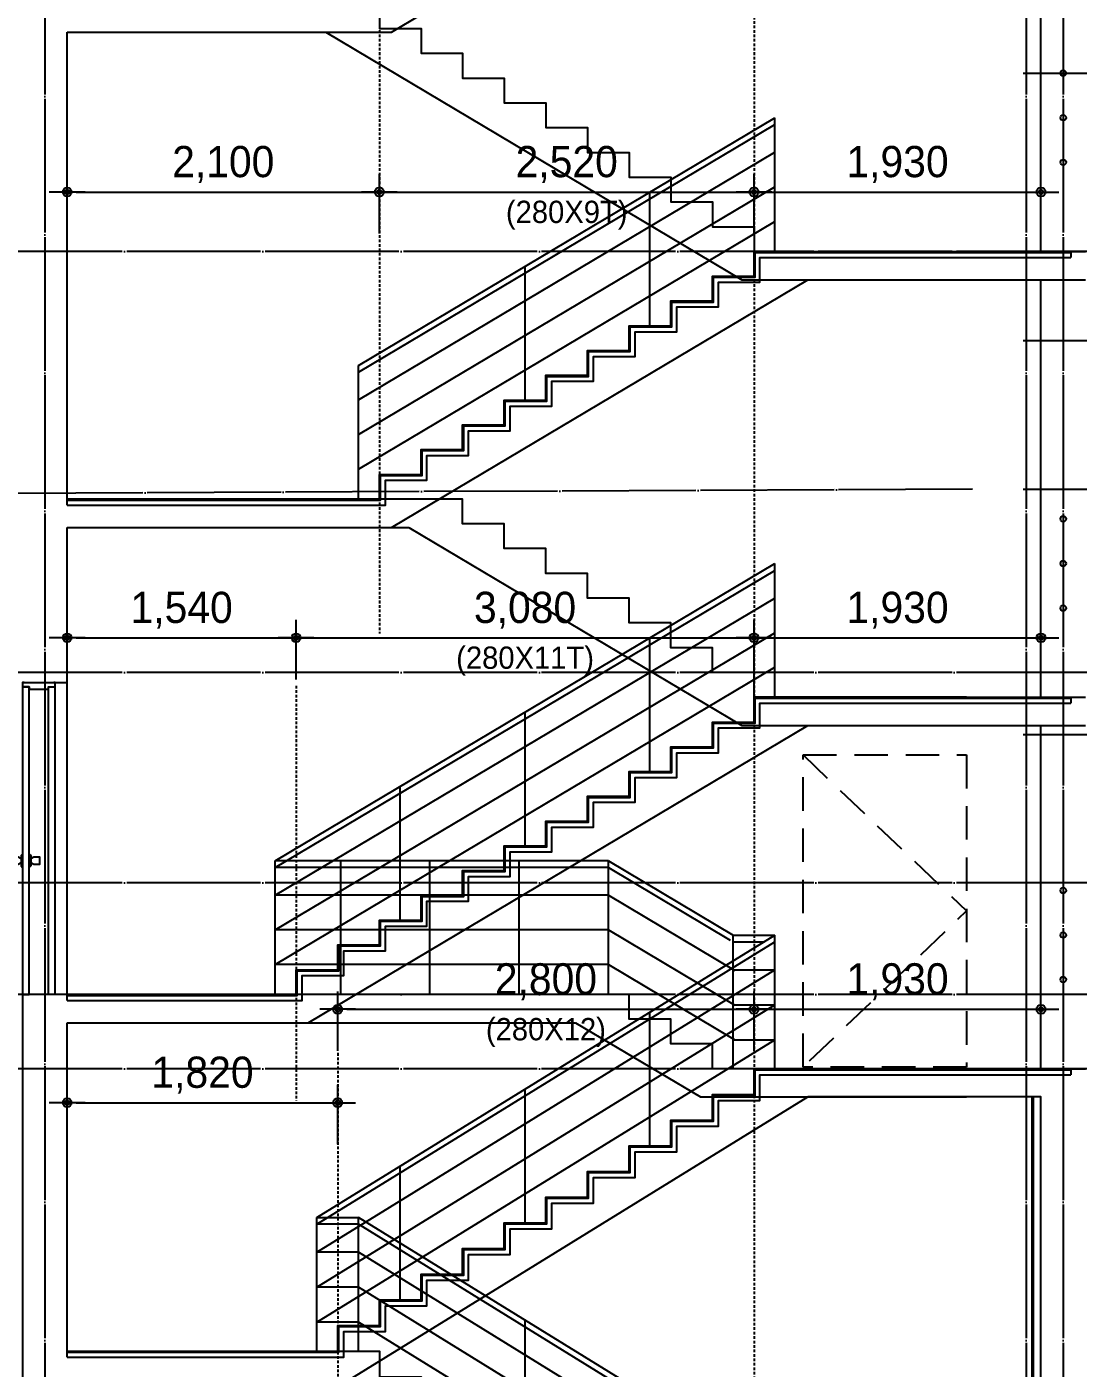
# Model space of a CAD drawing. Header units: millimetres. Extents: x 11948722 to 13111668, y -10771712 to -10232988.
# Drawn here: x 12782033 to 12789105, y -10494219 to -10485192 of the extents above; entities that cross this region are included whole.
import ezdxf

# ---------------------------------------------------------------- set-up
doc = ezdxf.new("R2010")
doc.units = ezdxf.units.MM
doc.header["$LTSCALE"] = 150
doc.header["$MEASUREMENT"] = 0
for name, pattern in [('CEN', [6.2, 6, -0.1, 0, -0.1]), ('HID', [2.3, 1.5, -0.8]), ('HIDDEN', [2, 1, -1]), ('Xref-계단단면도$0$H', [1, 0.6, -0.4])]:
    doc.linetypes.add(name, pattern=pattern)
doc.layers.get('0').update_dxf_attribs({"linetype": 'CONTINUOUS'})
doc.layers.get('Defpoints').update_dxf_attribs({"color": 117, "linetype": 'CONTINUOUS'})
for name, color, linetype in [('A-DOOR', 4, 'CONTINUOUS'), ('A-ELE-8', 8, 'CONTINUOUS'), ('A-중심선', 10, 'CEN'), ('CON-C', 2, 'CONTINUOUS'), ('ELE-8', 8, 'CONTINUOUS'), ('HID', 4, 'HIDDEN'), ('Xref-계단단면도$0$3 dim0', 7, 'CONTINUOUS'), ('Xref-계단단면도$0$A-CEIL', 6, 'CONTINUOUS'), ('Xref-계단단면도$0$A-DIM', 7, 'CONTINUOUS')]:
    doc.layers.add(name, color=color, linetype=linetype)
doc.styles.add('Xref-계단단면도$0$나눔고딕 Se', font='')
doc.styles.get('Xref-계단단면도$0$나눔고딕 Se').set_extended_font_data('Dotum')
doc.dimstyles.new('Xref-계단단면도$0$A1-100', dxfattribs={"dimtxt": 3, "dimasz": 1, "dimexe": 2, "dimexo": 2, "dimgap": 1, "dimtad": 1, "dimdec": 0, "dimzin": 12, "dimdsep": 46, "dimlunit": 6, "dimtxsty": 'Xref-계단단면도$0$나눔고딕 Se', "dimblk1": 'Xref-계단단면도$0$DIMDOT', "dimblk2": 'Xref-계단단면도$0$DIMDOT', "dimsah": 1, "dimcen": -1, "dimdle": 2, "dimclrd": 256, "dimclre": 256, "dimclrt": 3, "dimadec": 0, "dimazin": 0, "dimtfac": 1, "dimtdec": 0, "dimtix": 1, "dimtmove": 2, "dimatfit": 3, "dimldrblk": 'Xref-계단단면도$0$DIMDOT', "dimfxl": 1, "dimtvp": 1, "dimtolj": 1, "dimtzin": 12, "dimlwd": -1, "dimlwe": -1, "dimarcsym": 0})

# ---------------------------------------------------------------- blocks, each defined once
blk = doc.blocks.new('*U136')
at = {"layer": 'A-DOOR'}
for p, q in [((-200, 0), (-200, 2070)), ((-155, 0), (-155, 2055)), ((-200, 0), (-25, 0))]:
    blk.add_line(p, q, dxfattribs=at)
for points in [[(10, 2100), (20, 2100), (20, 2070), (-25, 2070), (-25, 2055), (-155, 2055), (-155, 2070), (-200, 2070), (-200, 2100), (-190, 2100)], [(-35, 915), (-55, 925), (-95, 925), (-95, 875), (-55, 875), (-35, 885)], [(-25, 945), (-35, 935), (-35, 865), (-25, 855)], [(20, 945), (30, 935), (30, 865), (20, 855)], [(30, 885), (50, 875), (90, 875), (90, 925), (50, 925), (30, 915)]]:
    blk.add_lwpolyline(points, dxfattribs=at)
blk.add_lwpolyline([(20, 0), (-25, 0), (-25, 2070), (20, 2070)], close=True, dxfattribs=at)
blk = doc.blocks.new('Xref-계단단면도$0$DIMDOT')
at = {"color": 0}
blk.add_line((-2, 0), (2, 0), dxfattribs=at)
for radius in [0.5, 0.25]:
    blk.add_circle((0, 0), radius, dxfattribs=at)
blk = doc.blocks.new('*D1107')
at = {"layer": 'Defpoints', "color": 0, "lineweight": -3, "ltscale": 1200}
for p in [(12784404.7, -10486303.5), (12782304.7, -10486703.5), (12784404.7, -10486703.5)]:
    blk.add_point(p, dxfattribs=at)
at = {"layer": 'Xref-계단단면도$0$3 dim0'}
for p, q in [((12782304.7, -10486583.5), (12782304.7, -10486183.5)), ((12784404.7, -10486583.5), (12784404.7, -10486183.5)), ((12782364.7, -10486303.5), (12784344.7, -10486303.5))]:
    blk.add_line(p, q, dxfattribs=at)
at = {"layer": 'Xref-계단단면도$0$3 dim0', "ltscale": 1200, "xscale": 60, "yscale": 60, "zscale": 60, "rotation": 180}
blk.add_blockref('Xref-계단단면도$0$DIMDOT', (12782304.7, -10486303.5), dxfattribs=at)
at = {"layer": 'Xref-계단단면도$0$3 dim0', "ltscale": 1200, "xscale": 60, "yscale": 60, "zscale": 60}
blk.add_blockref('Xref-계단단면도$0$DIMDOT', (12784404.7, -10486303.5), dxfattribs=at)
at = {"layer": 'Xref-계단단면도$0$3 dim0', "color": 3, "ltscale": 1200, "insert": (12783354.7, -10486118.2), "char_height": 210, "attachment_point": 5, "style": 'Xref-계단단면도$0$나눔고딕 Se'}
blk.add_mtext('\\A1;2,100', dxfattribs=at)
blk = doc.blocks.new('*D1108')
at = {"layer": 'Defpoints', "color": 0, "lineweight": -3, "ltscale": 1200}
for p in [(12786924.7, -10486303.5), (12784404.7, -10486703.5), (12786924.7, -10486703.5)]:
    blk.add_point(p, dxfattribs=at)
at = {"layer": 'Xref-계단단면도$0$3 dim0'}
for p, q in [((12784404.7, -10486583.5), (12784404.7, -10486183.5)), ((12786924.7, -10486583.5), (12786924.7, -10486183.5)), ((12784464.7, -10486303.5), (12786864.7, -10486303.5))]:
    blk.add_line(p, q, dxfattribs=at)
at = {"layer": 'Xref-계단단면도$0$3 dim0', "ltscale": 1200, "xscale": 60, "yscale": 60, "zscale": 60, "rotation": 180}
blk.add_blockref('Xref-계단단면도$0$DIMDOT', (12784404.7, -10486303.5), dxfattribs=at)
at = {"layer": 'Xref-계단단면도$0$3 dim0', "ltscale": 1200, "xscale": 60, "yscale": 60, "zscale": 60}
blk.add_blockref('Xref-계단단면도$0$DIMDOT', (12786924.7, -10486303.5), dxfattribs=at)
at = {"layer": 'Xref-계단단면도$0$3 dim0', "color": 3, "ltscale": 1200, "char_height": 210, "attachment_point": 5, "style": 'Xref-계단단면도$0$나눔고딕 Se'}
for s, insert in [('\\A1;2,520', (12785664.7, -10486118.2)), ('\\H0.714286x;(280X9T)', (12785664.7, -10486459.7))]:
    blk.add_mtext(s, dxfattribs=dict(at, insert=insert))
blk = doc.blocks.new('*D1109')
at = {"layer": 'Defpoints', "color": 0, "lineweight": -3, "ltscale": 1200}
for p in [(12788854.7, -10486303.5), (12786924.7, -10486703.5), (12788854.7, -10486703.5)]:
    blk.add_point(p, dxfattribs=at)
at = {"layer": 'Xref-계단단면도$0$3 dim0'}
for p, q in [((12786924.7, -10486583.5), (12786924.7, -10486183.5)), ((12788854.7, -10486583.5), (12788854.7, -10486183.5)), ((12786984.7, -10486303.5), (12788794.7, -10486303.5))]:
    blk.add_line(p, q, dxfattribs=at)
at = {"layer": 'Xref-계단단면도$0$3 dim0', "ltscale": 1200, "xscale": 60, "yscale": 60, "zscale": 60, "rotation": 180}
blk.add_blockref('Xref-계단단면도$0$DIMDOT', (12786924.7, -10486303.5), dxfattribs=at)
at = {"layer": 'Xref-계단단면도$0$3 dim0', "ltscale": 1200, "xscale": 60, "yscale": 60, "zscale": 60}
blk.add_blockref('Xref-계단단면도$0$DIMDOT', (12788854.7, -10486303.5), dxfattribs=at)
at = {"layer": 'Xref-계단단면도$0$3 dim0', "color": 3, "ltscale": 1200, "insert": (12787889.7, -10486118.2), "char_height": 210, "attachment_point": 5, "style": 'Xref-계단단면도$0$나눔고딕 Se'}
blk.add_mtext('\\A1;1,930', dxfattribs=at)
blk = doc.blocks.new('*D1145')
at = {"layer": 'Defpoints', "color": 0, "lineweight": -3, "ltscale": 1200}
for p in [(12784124.7, -10492431.8), (12782304.7, -10492831.8), (12784124.7, -10492831.8)]:
    blk.add_point(p, dxfattribs=at)
at = {"layer": 'Xref-계단단면도$0$3 dim0'}
for p, q in [((12782304.7, -10492711.8), (12782304.7, -10492311.8)), ((12784124.7, -10492711.8), (12784124.7, -10492311.8)), ((12782364.7, -10492431.8), (12784064.7, -10492431.8))]:
    blk.add_line(p, q, dxfattribs=at)
at = {"layer": 'Xref-계단단면도$0$3 dim0', "ltscale": 1200, "xscale": 60, "yscale": 60, "zscale": 60, "rotation": 180}
blk.add_blockref('Xref-계단단면도$0$DIMDOT', (12782304.7, -10492431.8), dxfattribs=at)
at = {"layer": 'Xref-계단단면도$0$3 dim0', "ltscale": 1200, "xscale": 60, "yscale": 60, "zscale": 60}
blk.add_blockref('Xref-계단단면도$0$DIMDOT', (12784124.7, -10492431.8), dxfattribs=at)
at = {"layer": 'Xref-계단단면도$0$3 dim0', "color": 3, "ltscale": 1200, "insert": (12783214.7, -10492246.4), "char_height": 210, "attachment_point": 5, "style": 'Xref-계단단면도$0$나눔고딕 Se'}
blk.add_mtext('\\A1;1,820', dxfattribs=at)
blk = doc.blocks.new('*D1146')
at = {"layer": 'Defpoints', "color": 0, "lineweight": -3, "ltscale": 1200}
for p in [(12788854.7, -10491803.5), (12786924.7, -10492203.5), (12788854.7, -10492203.5)]:
    blk.add_point(p, dxfattribs=at)
at = {"layer": 'Xref-계단단면도$0$3 dim0'}
for p, q in [((12786924.7, -10492083.5), (12786924.7, -10491683.5)), ((12788854.7, -10492083.5), (12788854.7, -10491683.5)), ((12786984.7, -10491803.5), (12788794.7, -10491803.5))]:
    blk.add_line(p, q, dxfattribs=at)
at = {"layer": 'Xref-계단단면도$0$3 dim0', "ltscale": 1200, "xscale": 60, "yscale": 60, "zscale": 60, "rotation": 180}
blk.add_blockref('Xref-계단단면도$0$DIMDOT', (12786924.7, -10491803.5), dxfattribs=at)
at = {"layer": 'Xref-계단단면도$0$3 dim0', "ltscale": 1200, "xscale": 60, "yscale": 60, "zscale": 60}
blk.add_blockref('Xref-계단단면도$0$DIMDOT', (12788854.7, -10491803.5), dxfattribs=at)
at = {"layer": 'Xref-계단단면도$0$3 dim0', "color": 3, "ltscale": 1200, "insert": (12787889.7, -10491618.2), "char_height": 210, "attachment_point": 5, "style": 'Xref-계단단면도$0$나눔고딕 Se'}
blk.add_mtext('\\A1;1,930', dxfattribs=at)
blk = doc.blocks.new('*D1147')
at = {"layer": 'Defpoints', "color": 0, "lineweight": -3, "ltscale": 1200}
for p in [(12786924.7, -10491803.5), (12784124.7, -10492203.5), (12786924.7, -10492203.5)]:
    blk.add_point(p, dxfattribs=at)
at = {"layer": 'Xref-계단단면도$0$3 dim0'}
for p, q in [((12784124.7, -10492083.5), (12784124.7, -10491683.5)), ((12786924.7, -10492083.5), (12786924.7, -10491683.5)), ((12784184.7, -10491803.5), (12786864.7, -10491803.5))]:
    blk.add_line(p, q, dxfattribs=at)
at = {"layer": 'Xref-계단단면도$0$3 dim0', "ltscale": 1200, "xscale": 60, "yscale": 60, "zscale": 60, "rotation": 180}
blk.add_blockref('Xref-계단단면도$0$DIMDOT', (12784124.7, -10491803.5), dxfattribs=at)
at = {"layer": 'Xref-계단단면도$0$3 dim0', "ltscale": 1200, "xscale": 60, "yscale": 60, "zscale": 60}
blk.add_blockref('Xref-계단단면도$0$DIMDOT', (12786924.7, -10491803.5), dxfattribs=at)
at = {"layer": 'Xref-계단단면도$0$3 dim0', "color": 3, "ltscale": 1200, "char_height": 210, "attachment_point": 5, "style": 'Xref-계단단면도$0$나눔고딕 Se'}
for s, insert in [('\\A1;2,800', (12785524.7, -10491618.2)), ('\\H0.71429x;(280X12)', (12785524.7, -10491959.7))]:
    blk.add_mtext(s, dxfattribs=dict(at, insert=insert))
blk = doc.blocks.new('*D1148')
at = {"layer": 'Defpoints', "color": 0, "lineweight": -3, "ltscale": 1200}
for p in [(12786924.7, -10489303.5), (12783844.7, -10489703.5), (12786924.7, -10489703.5)]:
    blk.add_point(p, dxfattribs=at)
at = {"layer": 'Xref-계단단면도$0$3 dim0'}
for p, q in [((12783844.7, -10489583.5), (12783844.7, -10489183.5)), ((12786924.7, -10489583.5), (12786924.7, -10489183.5)), ((12783904.7, -10489303.5), (12786864.7, -10489303.5))]:
    blk.add_line(p, q, dxfattribs=at)
at = {"layer": 'Xref-계단단면도$0$3 dim0', "ltscale": 1200, "xscale": 60, "yscale": 60, "zscale": 60, "rotation": 180}
blk.add_blockref('Xref-계단단면도$0$DIMDOT', (12783844.7, -10489303.5), dxfattribs=at)
at = {"layer": 'Xref-계단단면도$0$3 dim0', "ltscale": 1200, "xscale": 60, "yscale": 60, "zscale": 60}
blk.add_blockref('Xref-계단단면도$0$DIMDOT', (12786924.7, -10489303.5), dxfattribs=at)
at = {"layer": 'Xref-계단단면도$0$3 dim0', "color": 3, "ltscale": 1200, "char_height": 210, "attachment_point": 5, "style": 'Xref-계단단면도$0$나눔고딕 Se'}
for s, insert in [('\\A1;3,080', (12785384.7, -10489118.2)), ('\\H0.714286x;(280X11T)', (12785384.7, -10489459.7))]:
    blk.add_mtext(s, dxfattribs=dict(at, insert=insert))
blk = doc.blocks.new('*D1149')
at = {"layer": 'Defpoints', "color": 0, "lineweight": -3, "ltscale": 1200}
for p in [(12783844.7, -10489303.5), (12782304.7, -10489703.5), (12783844.7, -10489703.5)]:
    blk.add_point(p, dxfattribs=at)
at = {"layer": 'Xref-계단단면도$0$3 dim0'}
for p, q in [((12782304.7, -10489583.5), (12782304.7, -10489183.5)), ((12783844.7, -10489583.5), (12783844.7, -10489183.5)), ((12782364.7, -10489303.5), (12783784.7, -10489303.5))]:
    blk.add_line(p, q, dxfattribs=at)
at = {"layer": 'Xref-계단단면도$0$3 dim0', "ltscale": 1200, "xscale": 60, "yscale": 60, "zscale": 60, "rotation": 180}
blk.add_blockref('Xref-계단단면도$0$DIMDOT', (12782304.7, -10489303.5), dxfattribs=at)
at = {"layer": 'Xref-계단단면도$0$3 dim0', "ltscale": 1200, "xscale": 60, "yscale": 60, "zscale": 60}
blk.add_blockref('Xref-계단단면도$0$DIMDOT', (12783844.7, -10489303.5), dxfattribs=at)
at = {"layer": 'Xref-계단단면도$0$3 dim0', "color": 3, "ltscale": 1200, "insert": (12783074.7, -10489118.2), "char_height": 210, "attachment_point": 5, "style": 'Xref-계단단면도$0$나눔고딕 Se'}
blk.add_mtext('\\A1;1,540', dxfattribs=at)
blk = doc.blocks.new('*D3506')
at = {"layer": 'Defpoints', "color": 0, "lineweight": -3, "ltscale": 1200}
for p in [(12788854.7, -10489303.5), (12786924.7, -10489703.5), (12788854.7, -10489703.5)]:
    blk.add_point(p, dxfattribs=at)
at = {"layer": 'Xref-계단단면도$0$3 dim0'}
for p, q in [((12786924.7, -10489583.5), (12786924.7, -10489183.5)), ((12788854.7, -10489583.5), (12788854.7, -10489183.5)), ((12786984.7, -10489303.5), (12788794.7, -10489303.5))]:
    blk.add_line(p, q, dxfattribs=at)
at = {"layer": 'Xref-계단단면도$0$3 dim0', "ltscale": 1200, "xscale": 60, "yscale": 60, "zscale": 60, "rotation": 180}
blk.add_blockref('Xref-계단단면도$0$DIMDOT', (12786924.7, -10489303.5), dxfattribs=at)
at = {"layer": 'Xref-계단단면도$0$3 dim0', "ltscale": 1200, "xscale": 60, "yscale": 60, "zscale": 60}
blk.add_blockref('Xref-계단단면도$0$DIMDOT', (12788854.7, -10489303.5), dxfattribs=at)
at = {"layer": 'Xref-계단단면도$0$3 dim0', "color": 3, "ltscale": 1200, "insert": (12787889.7, -10489118.2), "char_height": 210, "attachment_point": 5, "style": 'Xref-계단단면도$0$나눔고딕 Se'}
blk.add_mtext('\\A1;1,930', dxfattribs=at)

msp = doc.modelspace()

# ---------------------------------------------------------------- linework, layer by layer
at = {"layer": 'A-ELE-8'}
msp.add_line((12782304.7, -10491703.5), (12782304.7, -10489603.5), dxfattribs=at)
at = {"layer": 'A-중심선'}
for p, q in [((12782154.7, -10458703.5), (12782154.7, -10505384.5)), ((12788754.7, -10458703.5), (12788754.7, -10505384.5)), ((12789004.7, -10458703.5), (12789004.7, -10505384.5)), ((12791046.5, -10486703.5), (12773420.5, -10486703.5)), ((12788393.7, -10488303.2), (12773420.5, -10488370.2)), ((12791046.5, -10489536.9), (12773420.5, -10489536.9)), ((12791046.5, -10490953.5), (12773420.5, -10490953.5)), ((12791046.5, -10491703.5), (12773420.5, -10491703.5)), ((12791046.5, -10492203.5), (12773420.5, -10492203.5))]:
    msp.add_line(p, q, dxfattribs=at)
at = {"layer": 'A-중심선', "extrusion": (0, 0, -1)}
for p, q in [((12788735.6, -10485503.9), (12790155.6, -10485503.9)), ((12788735.6, -10487303.5), (12790155.6, -10487303.5)), ((12788735.6, -10488303.5), (12790155.6, -10488303.5)), ((12788735.6, -10489953.5), (12790155.6, -10489953.5))]:
    msp.add_line(p, q, dxfattribs=at)
at = {"layer": 'CON-C', "ltscale": 1200}
for p, q in [((12784485.9, -10485226.9), (12787285.9, -10483560.2)), ((12782304.7, -10485226.9), (12784485.9, -10485226.9)), ((12789054.7, -10486703.5), (12789054.7, -10486743.5)), ((12789054.7, -10486703.5), (12789154.7, -10486703.5)), ((12784485.9, -10488560.2), (12787285.9, -10486893.6)), ((12787285.9, -10486893.6), (12789154.7, -10486893.6)), ((12782304.7, -10488560.2), (12784485.9, -10488560.2)), ((12782304.7, -10489603.5), (12782304.7, -10488560.2)), ((12782004.7, -10489603.5), (12782304.7, -10489603.5)), ((12789054.7, -10489703.5), (12789054.7, -10489743.5)), ((12789054.7, -10489703.5), (12789154.7, -10489703.5)), ((12783925.9, -10491893.5), (12787285.9, -10489893.5)), ((12787285.9, -10489893.5), (12789154.7, -10489893.5)), ((12782304.7, -10491743.5), (12782304.7, -10491703.5)), ((12782304.7, -10491893.5), (12783925.9, -10491893.5)), ((12789054.7, -10492203.5), (12789054.7, -10492243.5)), ((12789054.7, -10492203.5), (12789154.7, -10492203.5)), ((12784207.2, -10494293.5), (12787287.2, -10492393.5))]:
    msp.add_line(p, q, dxfattribs=at)
for points in [[(12782304.7, -10488410.2), (12782304.7, -10485226.9)], [(12782304.7, -10491743.5), (12782304.7, -10491703.5), (12782004.7, -10491703.5), (12782004.7, -10499603.5)], [(12782304.7, -10494143.5), (12782304.7, -10491893.5)], [(12788854.7, -10495870.8), (12788854.7, -10492393.5), (12787287.2, -10492393.5)]]:
    msp.add_lwpolyline(points, dxfattribs=at)
at = {"layer": 'CON-C', "ltscale": 1200, "flags": 128}
for points in [[(12782304.7, -10488410.2), (12784444.7, -10488410.2), (12784444.7, -10488243.6), (12784724.7, -10488243.6), (12784724.7, -10488076.9), (12785004.7, -10488076.9), (12785004.7, -10487910.2), (12785284.7, -10487910.2), (12785284.7, -10487743.6), (12785564.7, -10487743.6), (12785564.7, -10487576.9), (12785844.7, -10487576.9), (12785844.7, -10487410.2), (12786124.7, -10487410.2), (12786124.7, -10487243.6), (12786404.7, -10487243.6), (12786404.7, -10487076.9), (12786684.7, -10487076.9), (12786684.7, -10486910.2), (12786964.7, -10486910.2), (12786964.7, -10486743.6), (12789054.7, -10486743.6)], [(12782304.7, -10491743.5), (12783884.7, -10491743.5), (12783884.7, -10491576.9), (12784164.7, -10491576.9), (12784164.7, -10491410.2), (12784444.7, -10491410.2), (12784444.7, -10491243.5), (12784724.7, -10491243.5), (12784724.7, -10491076.9), (12785004.7, -10491076.9), (12785004.7, -10490910.2), (12785284.7, -10490910.2), (12785284.7, -10490743.5), (12785564.7, -10490743.5), (12785564.7, -10490576.9), (12785844.7, -10490576.9), (12785844.7, -10490410.2), (12786124.7, -10490410.2), (12786124.7, -10490243.5), (12786404.7, -10490243.5), (12786404.7, -10490076.9), (12786684.7, -10490076.9), (12786684.7, -10489910.2), (12786964.7, -10489910.2), (12786964.7, -10489743.5), (12789054.7, -10489743.5)], [(12782304.7, -10494143.5), (12784164.7, -10494143.5), (12784164.7, -10493970.8), (12784444.7, -10493970.8), (12784444.7, -10493798.1), (12784724.7, -10493798.1), (12784724.7, -10493625.3), (12785004.7, -10493625.3), (12785004.7, -10493452.6), (12785284.7, -10493452.6), (12785284.7, -10493279.9), (12785564.7, -10493279.9), (12785564.7, -10493107.2), (12785844.7, -10493107.2), (12785844.7, -10492934.4), (12786124.7, -10492934.4), (12786124.7, -10492761.7), (12786404.7, -10492761.7), (12786404.7, -10492589), (12786684.7, -10492589), (12786684.7, -10492416.3), (12786964.7, -10492416.3), (12786964.7, -10492243.5), (12789054.7, -10492243.5)]]:
    msp.add_lwpolyline(points, dxfattribs=at)
at = {"layer": 'ELE-8', "ltscale": 300}
for p, q in [((12788854.7, -10486703.6), (12788854.7, -10483560.2)), ((12782304.7, -10485226.9), (12784043.4, -10485226.9)), ((12784043.4, -10485226.9), (12786843.4, -10486893.6)), ((12786843.4, -10486893.6), (12788354.7, -10486893.6)), ((12788854.7, -10489703.5), (12788854.7, -10486893.6)), ((12782304.7, -10488560.2), (12784603.4, -10488560.2)), ((12784603.4, -10488560.2), (12786843.4, -10489893.5)), ((12786843.4, -10489893.5), (12788354.7, -10489893.5)), ((12788854.7, -10492203.5), (12788854.7, -10489893.5)), ((12785944.7, -10490803.5), (12783704.7, -10490803.5)), ((12785944.7, -10490850.1), (12783704.7, -10490850.1)), ((12784144.7, -10491703.5), (12784144.7, -10490803.5)), ((12784744.7, -10491703.5), (12784744.7, -10490803.5)), ((12785344.7, -10491703.5), (12785344.7, -10490803.5)), ((12785944.7, -10491703.5), (12785944.7, -10490803.5)), ((12785944.7, -10490803.5), (12786784.7, -10491303.5)), ((12785944.7, -10490850.1), (12786764.2, -10491337.9)), ((12785944.7, -10491036.3), (12783704.7, -10491036.3)), ((12785944.7, -10491036.3), (12786794.9, -10491542.4)), ((12785944.7, -10491269), (12783704.7, -10491269)), ((12785944.7, -10491269), (12786794.9, -10491775.1)), ((12786784.7, -10492203.5), (12786784.7, -10491303.5)), ((12786784.7, -10491303.5), (12787064.7, -10491303.5)), ((12786784.7, -10491350.5), (12786988.5, -10491350.5)), ((12785944.7, -10491501.8), (12783704.7, -10491501.8)), ((12785944.7, -10491501.8), (12786794.9, -10492007.9)), ((12786784.7, -10491538.5), (12787064.7, -10491538.5)), ((12786784.7, -10491773.5), (12787064.7, -10491773.5)), ((12782304.7, -10491893.5), (12785723.4, -10491893.5)), ((12785723.4, -10491893.5), (12786563.4, -10492393.5)), ((12786784.7, -10492008.5), (12787064.7, -10492008.5)), ((12786563.4, -10492393.5), (12788354.7, -10492393.5)), ((12783984.7, -10493203.5), (12784264.7, -10493203.5)), ((12783984.7, -10494103.5), (12783984.7, -10493203.5)), ((12784264.7, -10494103.5), (12784264.7, -10493203.5)), ((12787064.7, -10494930.8), (12784264.7, -10493203.5)), ((12784264.7, -10493250.5), (12783984.7, -10493250.5)), ((12787064.7, -10494977.8), (12784264.7, -10493250.5)), ((12784264.7, -10493438.5), (12783984.7, -10493438.5)), ((12787064.7, -10495165.8), (12784264.7, -10493438.5)), ((12784264.7, -10493673.5), (12783984.7, -10493673.5)), ((12787064.7, -10495400.8), (12784264.7, -10493673.5)), ((12784264.7, -10493908.5), (12783984.7, -10493908.5)), ((12787064.7, -10495635.8), (12784264.7, -10493908.5)), ((12785384.7, -10494794.4), (12785384.7, -10493894.4))]:
    msp.add_line(p, q, dxfattribs=at)
at = {"layer": 'ELE-8', "ltscale": 300, "flags": 128}
for points in [[(12782304.7, -10485036.9), (12784404.7, -10485036.9), (12784404.7, -10485203.6), (12784684.7, -10485203.6), (12784684.7, -10485370.2), (12784964.7, -10485370.2), (12784964.7, -10485536.9), (12785244.7, -10485536.9), (12785244.7, -10485703.6), (12785524.7, -10485703.6), (12785524.7, -10485870.2), (12785804.7, -10485870.2), (12785804.7, -10486036.9), (12786084.7, -10486036.9), (12786084.7, -10486203.6), (12786364.7, -10486203.6), (12786364.7, -10486370.2), (12786644.7, -10486370.2), (12786644.7, -10486536.9), (12786924.7, -10486536.9), (12786924.7, -10486703.6), (12788354.7, -10486703.6)], [(12788354.7, -10489703.5), (12786924.7, -10489703.5), (12786924.7, -10489536.9), (12786644.7, -10489536.9), (12786644.7, -10489370.2), (12786364.7, -10489370.2), (12786364.7, -10489203.5), (12786084.7, -10489203.5), (12786084.7, -10489036.9), (12785804.7, -10489036.9), (12785804.7, -10488870.2), (12785524.7, -10488870.2), (12785524.7, -10488703.5), (12785244.7, -10488703.5), (12785244.7, -10488536.9), (12784964.7, -10488536.9), (12784964.7, -10488370.2), (12782304.7, -10488370.2)], [(12788354.7, -10492203.5), (12786644.7, -10492203.5), (12786644.7, -10492036.9), (12786364.7, -10492036.9), (12786364.7, -10491870.2), (12786084.7, -10491870.2), (12786084.7, -10491703.5), (12782304.7, -10491703.5)], [(12782304.7, -10494103.5), (12784404.7, -10494103.5), (12784404.7, -10494276.3), (12784684.7, -10494276.3), (12784684.7, -10494449), (12784964.7, -10494449), (12784964.7, -10494621.7), (12785244.7, -10494621.7), (12785244.7, -10494794.4), (12785524.7, -10494794.4), (12785524.7, -10494967.2), (12785804.7, -10494967.2), (12785804.7, -10495139.9), (12786084.7, -10495139.9), (12786084.7, -10495312.6), (12786364.7, -10495312.6), (12786364.7, -10495485.3), (12786644.7, -10495485.3), (12786644.7, -10495658.1), (12786924.7, -10495658.1), (12786924.7, -10495830.8), (12788354.7, -10495830.8)]]:
    msp.add_lwpolyline(points, dxfattribs=at)
at = {"layer": 'HID', "linetype": 'HID'}
msp.add_lwpolyline([(12787254.7, -10490091.7), (12788354.7, -10490091.7), (12788354.7, -10492191.8), (12787254.7, -10492191.8)], close=True, dxfattribs=at)
at = {"layer": 'HID', "linetype": 'HID', "flags": 128}
msp.add_lwpolyline([(12787254.7, -10490091.7), (12788354.7, -10491141.8), (12787254.7, -10492191.8)], dxfattribs=at)
at = {"layer": 'Xref-계단단면도$0$A-CEIL', "ltscale": 1200}
for p, q in [((12784264.7, -10487470.2), (12787064.7, -10485803.6)), ((12787064.7, -10486703.6), (12787064.7, -10485803.6)), ((12784264.7, -10487516.8), (12787064.7, -10485850.1)), ((12784264.7, -10487703), (12787064.7, -10486036.3)), ((12784264.7, -10487935.7), (12787064.7, -10486269.1)), ((12786224.7, -10487203.6), (12786224.7, -10486303.6)), ((12784264.7, -10488168.5), (12787064.7, -10486501.8)), ((12785384.7, -10487703.6), (12785384.7, -10486803.6)), ((12784264.7, -10488370.2), (12784264.7, -10487470.2)), ((12783704.7, -10490803.5), (12787064.7, -10488803.5)), ((12787064.7, -10489703.5), (12787064.7, -10488803.5)), ((12783704.7, -10490850.1), (12787064.7, -10488850.1)), ((12783704.7, -10491036.3), (12787064.7, -10489036.3)), ((12783704.7, -10491269), (12787064.7, -10489269)), ((12786224.7, -10490203.5), (12786224.7, -10489303.5)), ((12783704.7, -10491501.8), (12787064.7, -10489501.8)), ((12785384.7, -10490703.5), (12785384.7, -10489803.5)), ((12784544.7, -10491203.5), (12784544.7, -10490303.5)), ((12783704.7, -10491703.5), (12783704.7, -10490803.5)), ((12783984.7, -10493203.5), (12787064.7, -10491303.5)), ((12787064.7, -10492203.5), (12787064.7, -10491303.5)), ((12783984.7, -10493250.5), (12787064.7, -10491350.5)), ((12783984.7, -10493438.5), (12787064.7, -10491538.5)), ((12783984.7, -10493673.5), (12787064.7, -10491773.5)), ((12786224.7, -10492721.7), (12786224.7, -10491821.7)), ((12783984.7, -10493908.5), (12787064.7, -10492008.5)), ((12785384.7, -10493239.9), (12785384.7, -10492339.9)), ((12788794.7, -10495870.8), (12788794.7, -10492393.5)), ((12788804.7, -10495870.8), (12788804.7, -10492393.5)), ((12784544.7, -10493758.1), (12784544.7, -10492858.1)), ((12783984.7, -10494103.5), (12783984.7, -10493203.5))]:
    msp.add_line(p, q, dxfattribs=at)
at = {"layer": 'Xref-계단단면도$0$A-CEIL', "ltscale": 1200, "flags": 128}
for points in [[(12782304.7, -10488370.2), (12784404.7, -10488370.2), (12784404.7, -10488203.6), (12784684.7, -10488203.6), (12784684.7, -10488036.9), (12784964.7, -10488036.9), (12784964.7, -10487870.2), (12785244.7, -10487870.2), (12785244.7, -10487703.6), (12785524.7, -10487703.6), (12785524.7, -10487536.9), (12785804.7, -10487536.9), (12785804.7, -10487370.2), (12786084.7, -10487370.2), (12786084.7, -10487203.6), (12786364.7, -10487203.6), (12786364.7, -10487036.9), (12786644.7, -10487036.9), (12786644.7, -10486870.2), (12786924.7, -10486870.2), (12786924.7, -10486703.6), (12789054.7, -10486703.6)], [(12782304.7, -10488377.2), (12784411.7, -10488377.2), (12784411.7, -10488210.6), (12784691.7, -10488210.6), (12784691.7, -10488043.9), (12784971.7, -10488043.9), (12784971.7, -10487877.2), (12785251.7, -10487877.2), (12785251.7, -10487710.6), (12785531.7, -10487710.6), (12785531.7, -10487543.9), (12785811.7, -10487543.9), (12785811.7, -10487377.2), (12786091.7, -10487377.2), (12786091.7, -10487210.6), (12786371.7, -10487210.6), (12786371.7, -10487043.9), (12786651.7, -10487043.9), (12786651.7, -10486877.2), (12786931.7, -10486877.2), (12786931.7, -10486710.6), (12789054.7, -10486710.6)], [(12782304.7, -10491703.5), (12783844.7, -10491703.5), (12783844.7, -10491536.9), (12784124.7, -10491536.9), (12784124.7, -10491370.2), (12784404.7, -10491370.2), (12784404.7, -10491203.5), (12784684.7, -10491203.5), (12784684.7, -10491036.9), (12784964.7, -10491036.9), (12784964.7, -10490870.2), (12785244.7, -10490870.2), (12785244.7, -10490703.5), (12785524.7, -10490703.5), (12785524.7, -10490536.9), (12785804.7, -10490536.9), (12785804.7, -10490370.2), (12786084.7, -10490370.2), (12786084.7, -10490203.5), (12786364.7, -10490203.5), (12786364.7, -10490036.9), (12786644.7, -10490036.9), (12786644.7, -10489870.2), (12786924.7, -10489870.2), (12786924.7, -10489703.5), (12789054.7, -10489703.5)], [(12782304.7, -10491710.5), (12783851.7, -10491710.5), (12783851.7, -10491543.9), (12784131.7, -10491543.9), (12784131.7, -10491377.2), (12784411.7, -10491377.2), (12784411.7, -10491210.5), (12784691.7, -10491210.5), (12784691.7, -10491043.9), (12784971.7, -10491043.9), (12784971.7, -10490877.2), (12785251.7, -10490877.2), (12785251.7, -10490710.5), (12785531.7, -10490710.5), (12785531.7, -10490543.9), (12785811.7, -10490543.9), (12785811.7, -10490377.2), (12786091.7, -10490377.2), (12786091.7, -10490210.5), (12786371.7, -10490210.5), (12786371.7, -10490043.9), (12786651.7, -10490043.9), (12786651.7, -10489877.2), (12786931.7, -10489877.2), (12786931.7, -10489710.5), (12789054.7, -10489710.5)], [(12782304.7, -10494103.5), (12784124.7, -10494103.5), (12784124.7, -10493930.8), (12784404.7, -10493930.8), (12784404.7, -10493758.1), (12784684.7, -10493758.1), (12784684.7, -10493585.3), (12784964.7, -10493585.3), (12784964.7, -10493412.6), (12785244.7, -10493412.6), (12785244.7, -10493239.9), (12785524.7, -10493239.9), (12785524.7, -10493067.2), (12785804.7, -10493067.2), (12785804.7, -10492894.4), (12786084.7, -10492894.4), (12786084.7, -10492721.7), (12786364.7, -10492721.7), (12786364.7, -10492549), (12786644.7, -10492549), (12786644.7, -10492376.3), (12786924.7, -10492376.3), (12786924.7, -10492203.5), (12789054.7, -10492203.5)], [(12782304.7, -10494110.5), (12784131.7, -10494110.5), (12784131.7, -10493937.8), (12784411.7, -10493937.8), (12784411.7, -10493765.1), (12784691.7, -10493765.1), (12784691.7, -10493592.3), (12784971.7, -10493592.3), (12784971.7, -10493419.6), (12785251.7, -10493419.6), (12785251.7, -10493246.9), (12785531.7, -10493246.9), (12785531.7, -10493074.2), (12785811.7, -10493074.2), (12785811.7, -10492901.4), (12786091.7, -10492901.4), (12786091.7, -10492728.7), (12786371.7, -10492728.7), (12786371.7, -10492556), (12786651.7, -10492556), (12786651.7, -10492383.3), (12786931.7, -10492383.3), (12786931.7, -10492210.5), (12789054.7, -10492210.5)]]:
    msp.add_lwpolyline(points, dxfattribs=at)
at = {"layer": 'Xref-계단단면도$0$A-CEIL', "ltscale": 1200}
for centre in [(12789004.7, -10485503.5), (12789004.7, -10485803.5), (12789004.7, -10486103.5), (12789004.7, -10488503.5), (12789004.7, -10488803.5), (12789004.7, -10489103.5), (12789004.7, -10491003.5), (12789004.7, -10491303.5), (12789004.7, -10491603.5)]:
    msp.add_circle(centre, 19, dxfattribs=at)
at = {"layer": 'Xref-계단단면도$0$A-DIM', "color": 135, "linetype": 'Xref-계단단면도$0$H', "ltscale": 0.2}
for p, q in [((12784404.7, -10466703.5), (12784404.7, -10489275)), ((12786924.7, -10466703.5), (12786924.7, -10500922.6)), ((12783844.7, -10489626.7), (12783844.7, -10492419.7)), ((12784124.7, -10492097.5), (12784124.7, -10494813.6))]:
    msp.add_line(p, q, dxfattribs=at)

# ---------------------------------------------------------------- block references
at = {"layer": 'A-DOOR', "xscale": -1}
msp.add_blockref('*U136', (12782024.7, -10491703.5, 94135), dxfattribs=at)

# ---------------------------------------------------------------- dimensions: what is measured, and where the dimension line sits
at = {"layer": 'Xref-계단단면도$0$3 dim0'}
for base, p1, p2, override, picture, middle in [((12784404.7, -10486303.5), (12782304.7, -10486703.5), (12784404.7, -10486703.5), {"dimscale": 60, "dimtxt": 3.5, "dimblk1": 'Xref-계단단면도$0$DIMDOT', "dimblk2": 'Xref-계단단면도$0$DIMDOT'}, '*D1107', (12783354.7, -10486118.2)), ((12788854.7, -10486303.5), (12786924.7, -10486703.5), (12788854.7, -10486703.5), {"dimscale": 60, "dimtxt": 3.5, "dimblk1": 'Xref-계단단면도$0$DIMDOT', "dimblk2": 'Xref-계단단면도$0$DIMDOT'}, '*D1109', (12787889.7, -10486118.2)), ((12783844.7, -10489303.5), (12782304.7, -10489703.5), (12783844.7, -10489703.5), {"dimscale": 60, "dimtxt": 3.5, "dimblk1": 'Xref-계단단면도$0$DIMDOT', "dimblk2": 'Xref-계단단면도$0$DIMDOT'}, '*D1149', (12783074.7, -10489118.2)), ((12788854.7, -10489303.5), (12786924.7, -10489703.5), (12788854.7, -10489703.5), {"dimscale": 60, "dimtxt": 3.5, "dimblk1": 'Xref-계단단면도$0$DIMDOT', "dimblk2": 'Xref-계단단면도$0$DIMDOT'}, '*D3506', (12787889.7, -10489118.2)), ((12788854.7, -10491803.5), (12786924.7, -10492203.5), (12788854.7, -10492203.5), {"dimscale": 60, "dimtxt": 3.5, "dimblk1": 'Xref-계단단면도$0$DIMDOT', "dimblk2": 'Xref-계단단면도$0$DIMDOT'}, '*D1146', (12787889.7, -10491618.2)), ((12784124.7, -10492431.8), (12782304.7, -10492831.8), (12784124.7, -10492831.8), {"dimscale": 60, "dimtxt": 3.5}, '*D1145', (12783214.7, -10492246.4))]:
    dim = msp.add_linear_dim(base=base, p1=p1, p2=p2, dimstyle='Xref-계단단면도$0$A1-100', override=override, dxfattribs=at)
    dim.commit()
    dim.dimension.update_dxf_attribs({"geometry": picture, "text_midpoint": middle})
for base, p1, p2, text, picture, middle in [((12786924.7, -10486303.5), (12784404.7, -10486703.5), (12786924.7, -10486703.5), '<>\\X\\H0.714286x;(280X9T)', '*D1108', (12785664.7, -10486303.5)), ((12786924.7, -10489303.5), (12783844.7, -10489703.5), (12786924.7, -10489703.5), '<>\\X\\H0.714286x;(280X11T)', '*D1148', (12785384.7, -10489303.5)), ((12786924.7, -10491803.5), (12784124.7, -10492203.5), (12786924.7, -10492203.5), '<>\\X\\H0.71429x;(280X12)', '*D1147', (12785524.7, -10491803.5))]:
    dim = msp.add_linear_dim(base=base, p1=p1, p2=p2, text=text, dimstyle='Xref-계단단면도$0$A1-100', override={"dimscale": 60, "dimtxt": 3.5, "dimtxsty": 'Xref-계단단면도$0$나눔고딕 Se', "dimblk1": 'Xref-계단단면도$0$DIMDOT', "dimblk2": 'Xref-계단단면도$0$DIMDOT'}, dxfattribs=at)
    dim.commit()
    dim.dimension.update_dxf_attribs({"geometry": picture, "text_midpoint": middle})

doc.saveas('drawing.dxf')
